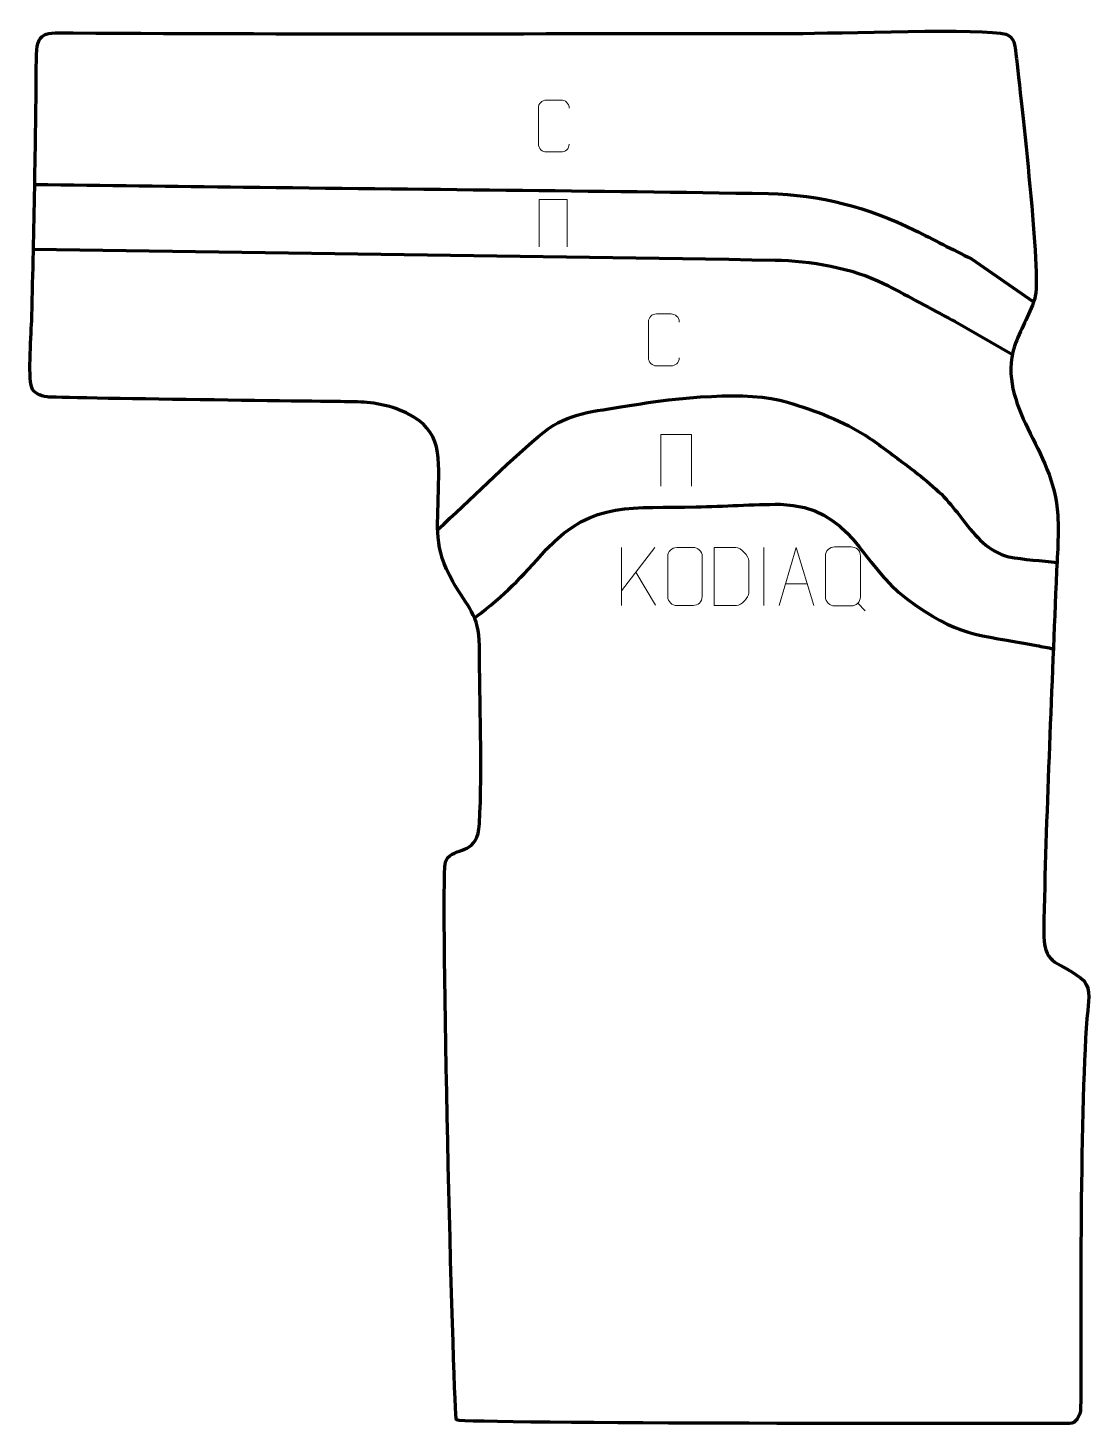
# Model space of a CAD drawing. Header units: millimetres. Extents: x -229 to 229, y -300 to 301.
import ezdxf

# ---------------------------------------------------------------- set-up
doc = ezdxf.new("R2010")
doc.units = ezdxf.units.MM
doc.header["$MEASUREMENT"] = 0
for name, color, linetype in [('layer 1', 7, 'Continuous'), ('layer 2', 7, 'Continuous'), ('layer 3', 7, 'Continuous')]:
    doc.layers.add(name, color=color, linetype=linetype)

msp = doc.modelspace()

# ---------------------------------------------------------------- linework, layer by layer
at = {"layer": 'layer 1', "color": 250, "lineweight": 9}
for points, knots in [([(4.2515, 251.1562), (4.1263, 249.0752), (2.6241, 247.75), (0.7004, 247.7403), (0.7004, 247.7403), (-1.3882, 247.7406), (-3.4768, 247.7406), (-5.5651, 247.7403), (-5.5651, 247.7403), (-7.2893, 247.6459), (-9.0557, 249.3338), (-9.0457, 251.1406), (-9.0457, 251.1406), (-9.0453, 256.3088), (-9.0453, 261.4765), (-9.0457, 266.6439), (-9.0457, 266.6439), (-9.0419, 268.559), (-7.4774, 270.0989), (-5.5495, 270.0868), (-5.5495, 270.0868), (-3.4665, 270.0868), (-1.383, 270.0868), (0.7004, 270.0868), (0.7004, 270.0868), (2.4439, 270.1186), (4.2276, 268.7827), (4.2515, 266.5993)], [0, 0, 0, 0, 0.125, 0.125, 0.125, 0.125, 0.25, 0.25, 0.25, 0.25, 0.375, 0.375, 0.375, 0.375, 0.5, 0.5, 0.5, 0.5, 0.625, 0.625, 0.625, 0.625, 0.75, 0.75, 0.75, 0.75, 1, 1, 1, 1]), ([(-8.6387, 206.9248), (-8.6387, 206.9248), (-8.6387, 227.2907), (-8.6387, 227.2907), (-8.6387, 227.2907), (-8.6387, 227.2907), (3.3149, 227.2907), (3.3149, 227.2907), (3.3149, 227.2907), (3.3149, 227.2907), (3.3149, 206.9248), (3.3149, 206.9248)], [0, 0, 0, 0, 0.25, 0.25, 0.25, 0.25, 0.5, 0.5, 0.5, 0.5, 1, 1, 1, 1]), ([(51.6122, 159.0811), (51.487, 157.0001), (49.9848, 155.6749), (48.0611, 155.6652), (48.0611, 155.6652), (45.9725, 155.6655), (43.8839, 155.6655), (41.7956, 155.6652), (41.7956, 155.6652), (40.0714, 155.5708), (38.305, 157.2587), (38.315, 159.0655), (38.315, 159.0655), (38.3154, 164.2337), (38.3154, 169.4014), (38.315, 174.5688), (38.315, 174.5688), (38.3188, 176.4839), (39.8833, 178.0238), (41.8112, 178.0117), (41.8112, 178.0117), (43.8942, 178.0117), (45.9777, 178.0117), (48.0611, 178.0117), (48.0611, 178.0117), (49.8046, 178.0435), (51.5883, 176.7076), (51.6122, 174.5242)], [0, 0, 0, 0, 0.125, 0.125, 0.125, 0.125, 0.25, 0.25, 0.25, 0.25, 0.375, 0.375, 0.375, 0.375, 0.5, 0.5, 0.5, 0.5, 0.625, 0.625, 0.625, 0.625, 0.75, 0.75, 0.75, 0.75, 1, 1, 1, 1]), ([(43.6962, 103.8033), (43.6962, 103.8033), (43.6962, 126.1536), (43.6962, 126.1536), (43.6962, 126.1536), (43.6962, 126.1536), (56.8145, 126.1536), (56.8145, 126.1536), (56.8145, 126.1536), (56.8145, 126.1536), (56.8145, 103.8033), (56.8145, 103.8033)], [0, 0, 0, 0, 0.25, 0.25, 0.25, 0.25, 0.5, 0.5, 0.5, 0.5, 1, 1, 1, 1]), ([(50.565, 77.4567), (52.8907, 77.4567), (55.2168, 77.4567), (57.5429, 77.4567), (57.5429, 77.4567), (59.4895, 77.4923), (61.4809, 76.0007), (61.5076, 73.5631), (61.5076, 73.5631), (61.5072, 67.8162), (61.5072, 62.0689), (61.5076, 56.3212), (61.5076, 56.3212), (61.3678, 53.9978), (59.6906, 52.5182), (57.5429, 52.5074), (57.5429, 52.5074), (55.211, 52.5078), (52.8791, 52.5078), (50.5476, 52.5074), (50.5476, 52.5074), (48.6226, 52.402), (46.6505, 54.2865), (46.6617, 56.3038), (46.6617, 56.3038), (46.662, 62.0739), (46.662, 67.8436), (46.6617, 73.6129), (46.6617, 73.6129), (46.6659, 75.751), (48.4126, 77.4702), (50.565, 77.4567)], [0, 0, 0, 0, 0.11111111, 0.11111111, 0.11111111, 0.11111111, 0.22222222, 0.22222222, 0.22222222, 0.22222222, 0.33333333, 0.33333333, 0.33333333, 0.33333333, 0.44444444, 0.44444444, 0.44444444, 0.44444444, 0.55555556, 0.55555556, 0.55555556, 0.55555556, 0.66666667, 0.66666667, 0.66666667, 0.66666667, 0.77777778, 0.77777778, 0.77777778, 0.77777778, 1, 1, 1, 1]), ([(66.6923, 52.5316), (69.0241, 52.532), (73.9743, 52.508), (76.3058, 52.5077), (76.3058, 52.5077), (78.2308, 52.4023), (81.5494, 55.9439), (81.5382, 57.9612), (81.5382, 57.9612), (81.5378, 63.7313), (81.5378, 65.901), (81.5382, 71.6703), (81.5382, 71.6703), (81.5339, 73.8084), (78.1594, 77.4685), (76.007, 77.455), (76.007, 77.455), (73.6813, 77.455), (68.957, 77.455), (66.6309, 77.455), (66.6309, 77.455), (66.6313, 71.7081), (66.6926, 58.2789), (66.6923, 52.5316)], [0, 0, 0, 0, 0.14285714, 0.14285714, 0.14285714, 0.14285714, 0.28571429, 0.28571429, 0.28571429, 0.28571429, 0.42857143, 0.42857143, 0.42857143, 0.42857143, 0.57142857, 0.57142857, 0.57142857, 0.57142857, 0.71428571, 0.71428571, 0.71428571, 0.71428571, 1, 1, 1, 1]), ([(94.6142, 52.5035), (94.6142, 52.5035), (101.9852, 77.457), (101.9852, 77.457), (101.9852, 77.457), (101.9852, 77.457), (109.5551, 52.5035), (109.5551, 52.5035)], [0, 0, 0, 0, 0.33333333, 0.33333333, 0.33333333, 0.33333333, 1, 1, 1, 1]), ([(118.5014, 77.734), (120.8692, 77.734), (123.2372, 77.734), (125.6052, 77.734), (125.6052, 77.734), (127.587, 77.7702), (129.6143, 76.2517), (129.6414, 73.7701), (129.6414, 73.7701), (129.6411, 67.9195), (129.6411, 62.0686), (129.6414, 56.2172), (129.6414, 56.2172), (129.4992, 53.8519), (127.7917, 52.3456), (125.6052, 52.3346), (125.6052, 52.3346), (123.2312, 52.3351), (120.8574, 52.3351), (118.4839, 52.3346), (118.4839, 52.3346), (116.524, 52.2274), (114.5162, 54.1459), (114.5277, 56.1996), (114.5277, 56.1996), (114.528, 62.0736), (114.528, 67.9474), (114.5277, 73.8208), (114.5277, 73.8208), (114.532, 75.9974), (116.3102, 77.7477), (118.5014, 77.734)], [0, 0, 0, 0, 0.11111111, 0.11111111, 0.11111111, 0.11111111, 0.22222222, 0.22222222, 0.22222222, 0.22222222, 0.33333333, 0.33333333, 0.33333333, 0.33333333, 0.44444444, 0.44444444, 0.44444444, 0.44444444, 0.55555556, 0.55555556, 0.55555556, 0.55555556, 0.66666667, 0.66666667, 0.66666667, 0.66666667, 0.77777778, 0.77777778, 0.77777778, 0.77777778, 1, 1, 1, 1])]:
    msp.add_open_spline(points, degree=3, knots=knots, dxfattribs=at)
for points in [[(26.7338, 77.457), (26.7338, 77.457), (26.7338, 52.5034), (26.7338, 52.5034)], [(41.11, 77.457), (41.11, 77.457), (26.7338, 58.8173), (26.7338, 58.8173)], [(88.0846, 77.4673), (88.0846, 77.4673), (88.0846, 52.4932), (88.0846, 52.4932)], [(41.4353, 52.5992), (41.4353, 52.5992), (32.9648, 66.9128), (32.9648, 66.9128)], [(97.3368, 61.7529), (97.3368, 61.7529), (106.8325, 61.7529), (106.8325, 61.7529)], [(128.4315, 53.4326), (128.4315, 53.4326), (131.6417, 50.2257), (131.6417, 50.2257)]]:
    msp.add_open_spline(points, degree=3, dxfattribs=at)
at = {"layer": 'layer 2', "color": 140, "lineweight": 158}
for points, knots in [([(-225.8277, 233.7673), (-195.8813, 233.3918), (-165.9349, 233.0164), (-135.9885, 232.6409), (-135.9885, 232.6409), (-60.6591, 231.6993), (14.7303, 231.0966), (90.0482, 229.8236), (90.0482, 229.8236), (111.8371, 229.4553), (133.4698, 223.8336), (152.9043, 214.0861), (152.9043, 214.0861), (161.0996, 209.9757), (169.2684, 205.8122), (177.4555, 201.6854), (177.4555, 201.6854), (177.4555, 201.6854), (204.1238, 183.2187), (204.1238, 183.2187)], [0, 0, 0, 0, 0.16666667, 0.16666667, 0.16666667, 0.16666667, 0.33333333, 0.33333333, 0.33333333, 0.33333333, 0.5, 0.5, 0.5, 0.5, 0.66666667, 0.66666667, 0.66666667, 0.66666667, 1, 1, 1, 1]), ([(-226.3964, 205.912), (-119.9975, 204.3293), (-13.5538, 203.0394), (92.8357, 201.2016), (92.8357, 201.2016), (107.7166, 200.9446), (126.2437, 197.8046), (139.5962, 191.0943), (139.5962, 191.0943), (148.8782, 186.4296), (158.3555, 181.0487), (167.6836, 176.1968), (167.6836, 176.1968), (167.6836, 176.1968), (168.9977, 175.5133), (168.9977, 175.5133), (168.9977, 175.5133), (168.9977, 175.5133), (170.3118, 174.8298), (170.3118, 174.8298), (170.3118, 174.8298), (170.3118, 174.8298), (195.0058, 160.4995), (195.0058, 160.4995)], [0, 0, 0, 0, 0.14285714, 0.14285714, 0.14285714, 0.14285714, 0.28571429, 0.28571429, 0.28571429, 0.28571429, 0.42857143, 0.42857143, 0.42857143, 0.42857143, 0.57142857, 0.57142857, 0.57142857, 0.57142857, 0.71428571, 0.71428571, 0.71428571, 0.71428571, 1, 1, 1, 1]), ([(-52.3897, 85.078), (-38.2907, 98.1646), (-23.5162, 112.9651), (-9.0108, 125.2991), (-9.0108, 125.2991), (2.5998, 135.1716), (12.0542, 135.5723), (26.4641, 138.0047), (26.4641, 138.0047), (45.6687, 141.2466), (76.0286, 145.1426), (94.8679, 140.8902), (94.8679, 140.8902), (94.8679, 140.8902), (96.0006, 140.5948), (96.0006, 140.5948), (96.0006, 140.5948), (107.8136, 137.2949), (120.1461, 132.793), (130.6629, 126.4354), (130.6629, 126.4354), (136.0633, 122.977), (141.196, 119.0169), (146.3371, 115.1843), (146.3371, 115.1843), (152.9017, 110.3073), (161.1062, 104.1066), (166.6273, 98.1143), (166.6273, 98.1143), (169.1532, 95.2719), (171.503, 92.237), (173.8356, 89.2354), (173.8356, 89.2354), (179.2384, 82.2508), (184.5798, 75.6453), (193.508, 73.4647), (193.508, 73.4647), (199.9188, 72.2236), (207.6092, 71.8083), (214.2274, 71.0333)], [0, 0, 0, 0, 0.09090909, 0.09090909, 0.09090909, 0.09090909, 0.18181818, 0.18181818, 0.18181818, 0.18181818, 0.27272727, 0.27272727, 0.27272727, 0.27272727, 0.36363636, 0.36363636, 0.36363636, 0.36363636, 0.45454545, 0.45454545, 0.45454545, 0.45454545, 0.54545455, 0.54545455, 0.54545455, 0.54545455, 0.63636364, 0.63636364, 0.63636364, 0.63636364, 0.72727273, 0.72727273, 0.72727273, 0.72727273, 0.81818182, 0.81818182, 0.81818182, 0.81818182, 1, 1, 1, 1]), ([(-36.4959, 47.1134), (-22.6055, 57.7263), (-17.0321, 63.8385), (-5.5485, 76.6753), (-5.5485, 76.6753), (14.7063, 98.0794), (31.8411, 94.1023), (58.8873, 94.9073), (58.8873, 94.9073), (70.719, 95.2594), (83.375, 96.0193), (95.0812, 96.0887), (95.0812, 96.0887), (126.2091, 94.9554), (129.4071, 70.3061), (149.5413, 55.3552), (149.5413, 55.3552), (171.3715, 39.145), (179.6188, 40.1014), (205.4614, 35.2319), (205.4614, 35.2319), (207.8628, 34.7794), (210.2641, 34.3262), (212.6652, 33.8718)], [0, 0, 0, 0, 0.14285714, 0.14285714, 0.14285714, 0.14285714, 0.28571429, 0.28571429, 0.28571429, 0.28571429, 0.42857143, 0.42857143, 0.42857143, 0.42857143, 0.57142857, 0.57142857, 0.57142857, 0.57142857, 0.71428571, 0.71428571, 0.71428571, 0.71428571, 1, 1, 1, 1])]:
    msp.add_open_spline(points, degree=3, knots=knots, dxfattribs=at)
at = {"layer": 'layer 3', "color": 242, "lineweight": 158}
msp.add_open_spline([(-91.0872, 140.2122), (-83.5749, 140.2679), (-76.1287, 139.4972), (-69.0757, 136.7472), (-69.0757, 136.7472), (-50.8445, 129.6386), (-51.6825, 118.7496), (-52.0229, 101.6875), (-52.0229, 101.6875), (-52.3505, 85.2674), (-54.1881, 77.7877), (-45.8638, 62.7613), (-45.8638, 62.7613), (-39.2883, 51.5977), (-34.6496, 48.6833), (-34.4026, 35.1055), (-34.4026, 35.1055), (-34.4102, 10.553), (-32.9999, -17.1035), (-34.394, -41.3192), (-34.394, -41.3192), (-35.1676, -54.7597), (-43.3469, -51.2923), (-48.0445, -56.035), (-48.0445, -56.035), (-48.7193, -56.7162), (-49.1348, -58.2212), (-49.2472, -60.0811), (-49.2472, -60.0811), (-50.8132, -85.989), (-45.4779, -297.701), (-44.2628, -298.1585), (-44.2628, -298.1585), (-39.5703, -299.9253), (199.1707, -299.6853), (219.6482, -299.7318), (219.6482, -299.7318), (222.0519, -299.7372), (224.3858, -296.7195), (224.3978, -292.8441), (224.3978, -292.8441), (224.492, -262.4652), (223.899, -158.4012), (227.4363, -121.9131), (227.4363, -121.9131), (227.9492, -116.6219), (228.8814, -111.066), (224.4012, -107.8424), (224.4012, -107.8424), (213.3407, -99.8842), (208.4743, -102.2228), (208.4867, -87.4393), (208.4867, -87.4393), (209.4459, -37.5503), (211.8891, 12.4066), (213.7944, 62.2761), (213.7944, 62.2761), (214.1858, 71.8064), (215.0479, 81.9034), (214.5493, 91.3916), (214.5493, 91.3916), (213.041, 120.0904), (188.008, 137.9212), (195.8966, 164.0887), (195.8966, 164.0887), (198.4359, 171.0169), (202.0002, 177.0808), (204.6308, 184.6255), (204.6308, 184.6255), (207.6313, 194.1583), (198.7965, 268.8588), (196.5613, 290.054), (196.5613, 290.054), (196.193, 293.5463), (195.8003, 297.2477), (192.1192, 298.4084), (192.1192, 298.4084), (183.4221, 301.1505), (119.3172, 298.7835), (100.9447, 298.7776), (100.9447, 298.7776), (-2.4428, 298.7451), (-105.8344, 298.3888), (-209.2202, 298.9648), (-209.2202, 298.9648), (-221.6989, 299.0344), (-225.062, 300.2856), (-225.1328, 287.4399), (-225.1328, 287.4399), (-225.3459, 250.7431), (-226.2061, 214.0707), (-227.0363, 177.3846), (-227.0363, 177.3846), (-227.0363, 177.3846), (-227.0633, 176.3822), (-227.0633, 176.3822), (-227.0633, 176.3822), (-227.2865, 170.1273), (-228.7556, 151.0901), (-227.1195, 146.3469), (-227.1195, 146.3469), (-226.2873, 143.9341), (-223.6543, 142.7932), (-220.4771, 142.2925), (-220.4771, 142.2925), (-217.2999, 141.7918), (-91.0872, 140.2122), (-91.0872, 140.2122)], degree=3, knots=[0, 0, 0, 0, 0.03571429, 0.03571429, 0.03571429, 0.03571429, 0.07142857, 0.07142857, 0.07142857, 0.07142857, 0.10714286, 0.10714286, 0.10714286, 0.10714286, 0.14285714, 0.14285714, 0.14285714, 0.14285714, 0.17857143, 0.17857143, 0.17857143, 0.17857143, 0.21428571, 0.21428571, 0.21428571, 0.21428571, 0.25, 0.25, 0.25, 0.25, 0.28571429, 0.28571429, 0.28571429, 0.28571429, 0.32142857, 0.32142857, 0.32142857, 0.32142857, 0.35714286, 0.35714286, 0.35714286, 0.35714286, 0.39285714, 0.39285714, 0.39285714, 0.39285714, 0.42857143, 0.42857143, 0.42857143, 0.42857143, 0.46428571, 0.46428571, 0.46428571, 0.46428571, 0.5, 0.5, 0.5, 0.5, 0.53571429, 0.53571429, 0.53571429, 0.53571429, 0.57142857, 0.57142857, 0.57142857, 0.57142857, 0.60714286, 0.60714286, 0.60714286, 0.60714286, 0.64285714, 0.64285714, 0.64285714, 0.64285714, 0.67857143, 0.67857143, 0.67857143, 0.67857143, 0.71428571, 0.71428571, 0.71428571, 0.71428571, 0.75, 0.75, 0.75, 0.75, 0.78571429, 0.78571429, 0.78571429, 0.78571429, 0.82142857, 0.82142857, 0.82142857, 0.82142857, 0.85714286, 0.85714286, 0.85714286, 0.85714286, 0.89285714, 0.89285714, 0.89285714, 0.89285714, 0.92857143, 0.92857143, 0.92857143, 0.92857143, 1, 1, 1, 1], dxfattribs=at)

doc.saveas('drawing.dxf')
